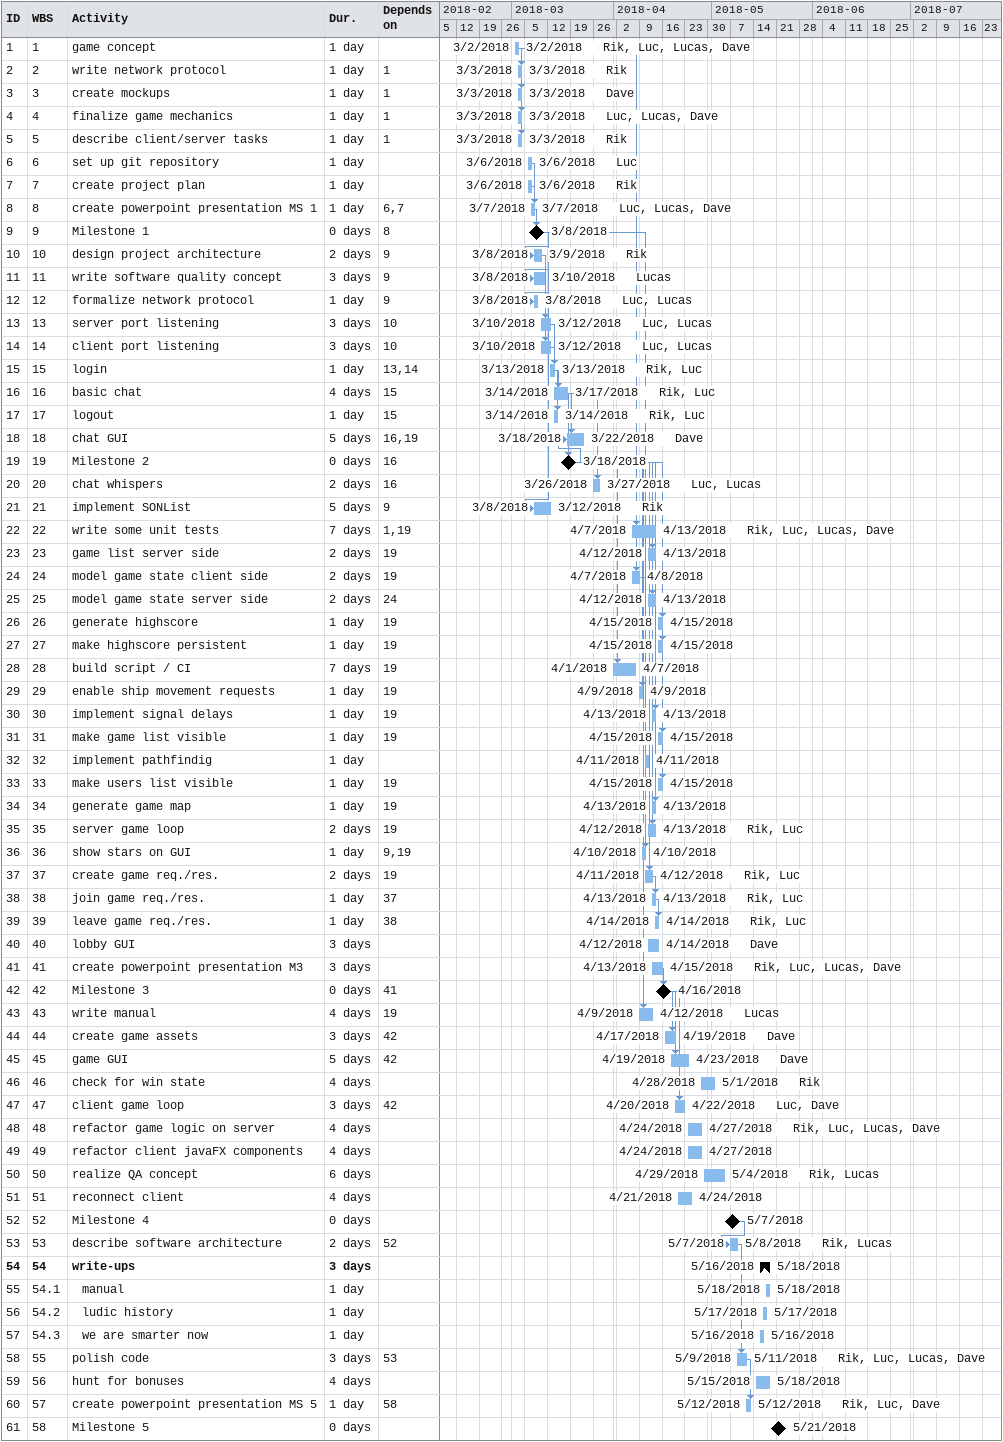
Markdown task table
| ID | WBS | Task | Duration | Start | Finish | Predecessors | Resources |
|---|---|---|---|---|---|---|---|
| 1 | 1 | game concept | 1d | 2018-03-02 | 2018-03-02 |  | Rik, Luc, Lucas, Dave |
| 2 | 2 | write network protocol | 1d | 2018-03-03 | 2018-03-03 | 1 | Rik |
| 3 | 3 | create mockups | 1d | 2018-03-03 | 2018-03-03 | 1 | Dave |
| 4 | 4 | finalize game mechanics | 1d | 2018-03-03 | 2018-03-03 | 1 | Luc, Lucas, Dave |
| 5 | 5 | describe client/server tasks | 1d | 2018-03-03 | 2018-03-03 | 1 | Rik |
| 6 | 6 | set up git repository | 1d | 2018-03-06 | 2018-03-06 |  | Luc |
| 7 | 7 | create project plan | 1d | 2018-03-06 | 2018-03-06 |  | Rik |
| 8 | 8 | create powerpoint presentation MS 1 | 1d | 2018-03-07 | 2018-03-07 | 6, 7 | Luc, Lucas, Dave |
| 9 | 9 | Milestone 1 | 0d | 2018-03-08 | 2018-03-08 | 8 |  |
| 10 | 10 | design project architecture | 2d | 2018-03-08 | 2018-03-09 | 9 | Rik |
| 11 | 11 | write software quality concept | 3d | 2018-03-08 | 2018-03-10 | 9 | Lucas |
| 12 | 12 | formalize network protocol | 1d | 2018-03-08 | 2018-03-08 | 9 | Luc, Lucas |
| 13 | 13 | server port listening | 3d | 2018-03-10 | 2018-03-12 | 10 | Luc, Lucas |
| 14 | 14 | client port listening | 3d | 2018-03-10 | 2018-03-12 | 10 | Luc, Lucas |
| 15 | 15 | login | 1d | 2018-03-13 | 2018-03-13 | 13, 14 | Rik, Luc |
| 16 | 16 | basic chat | 4d | 2018-03-14 | 2018-03-17 | 15 | Rik, Luc |
| 17 | 17 | logout | 1d | 2018-03-14 | 2018-03-14 | 15 | Rik, Luc |
| 18 | 18 | chat GUI | 5d | 2018-03-18 | 2018-03-22 | 16, 19 | Dave |
| 19 | 19 | Milestone 2 | 0d | 2018-03-18 | 2018-03-18 | 16 |  |
| 20 | 20 | chat whispers | 2d | 2018-03-26 | 2018-03-27 | 16 | Luc, Lucas |
| 21 | 21 | implement SONList | 5d | 2018-03-08 | 2018-03-12 | 9 | Rik |
| 22 | 22 | write some unit tests | 7d | 2018-04-07 | 2018-04-13 | 1, 19 | Rik, Luc, Lucas, Dave |
| 23 | 23 | game list server side | 2d | 2018-04-12 | 2018-04-13 | 19 |  |
| 24 | 24 | model game state client side | 2d | 2018-04-07 | 2018-04-08 | 19 |  |
| 25 | 25 | model game state server side | 2d | 2018-04-12 | 2018-04-13 | 24 |  |
| 26 | 26 | generate highscore | 1d | 2018-04-15 | 2018-04-15 | 19 |  |
| 27 | 27 | make highscore persistent | 1d | 2018-04-15 | 2018-04-15 | 19 |  |
| 28 | 28 | build script / CI | 7d | 2018-04-01 | 2018-04-07 | 19 |  |
| 29 | 29 | enable ship movement requests | 1d | 2018-04-09 | 2018-04-09 | 19 |  |
| 30 | 30 | implement signal delays | 1d | 2018-04-13 | 2018-04-13 | 19 |  |
| 31 | 31 | make game list visible | 1d | 2018-04-15 | 2018-04-15 | 19 |  |
| 32 | 32 | implement pathfindig | 1d | 2018-04-11 | 2018-04-11 |  |  |
| 33 | 33 | make users list visible | 1d | 2018-04-15 | 2018-04-15 | 19 |  |
| 34 | 34 | generate game map | 1d | 2018-04-13 | 2018-04-13 | 19 |  |
| 35 | 35 | server game loop | 2d | 2018-04-12 | 2018-04-13 | 19 | Rik, Luc |
| 36 | 36 | show stars on GUI | 1d | 2018-04-10 | 2018-04-10 | 9, 19 |  |
| 37 | 37 | create game req./res. | 2d | 2018-04-11 | 2018-04-12 | 19 | Rik, Luc |
| 38 | 38 | join game req./res. | 1d | 2018-04-13 | 2018-04-13 | 37 | Rik, Luc |
| 39 | 39 | leave game req./res. | 1d | 2018-04-14 | 2018-04-14 | 38 | Rik, Luc |
| 40 | 40 | lobby GUI | 3d | 2018-04-12 | 2018-04-14 |  | Dave |
| 41 | 41 | create powerpoint presentation M3 | 3d | 2018-04-13 | 2018-04-15 |  | Rik, Luc, Lucas, Dave |
| 42 | 42 | Milestone 3 | 0d | 2018-04-16 | 2018-04-16 | 41 |  |
| 43 | 43 | write manual | 4d | 2018-04-09 | 2018-04-12 | 19 | Lucas |
| 44 | 44 | create game assets | 3d | 2018-04-17 | 2018-04-19 | 42 | Dave |
| 45 | 45 | game GUI | 5d | 2018-04-19 | 2018-04-23 | 42 | Dave |
| 46 | 46 | check for win state | 4d | 2018-04-28 | 2018-05-01 |  | Rik |
| 47 | 47 | client game loop | 3d | 2018-04-20 | 2018-04-22 | 42 | Luc, Dave |
| 48 | 48 | refactor game logic on server | 4d | 2018-04-24 | 2018-04-27 |  | Rik, Luc, Lucas, Dave |
| 49 | 49 | refactor client javaFX components | 4d | 2018-04-24 | 2018-04-27 |  |  |
| 50 | 50 | realize QA concept | 6d | 2018-04-29 | 2018-05-04 |  | Rik, Lucas |
| 51 | 51 | reconnect client | 4d | 2018-04-21 | 2018-04-24 |  |  |
| 52 | 52 | Milestone 4 | 0d | 2018-05-07 | 2018-05-07 |  |  |
| 53 | 53 | describe software architecture | 2d | 2018-05-07 | 2018-05-08 | 52 | Rik, Lucas |
| 54 | 54 | **write-ups** | 3d | 2018-05-16 | 2018-05-18 |  |  |
| 55 | 54.1 | manual | 1d | 2018-05-18 | 2018-05-18 |  |  |
| 56 | 54.2 | ludic history | 1d | 2018-05-17 | 2018-05-17 |  |  |
| 57 | 54.3 | we are smarter now | 1d | 2018-05-16 | 2018-05-16 |  |  |
| 58 | 55 | polish code | 3d | 2018-05-09 | 2018-05-11 | 53 | Rik, Luc, Lucas, Dave |
| 59 | 56 | hunt for bonuses | 4d | 2018-05-15 | 2018-05-18 |  |  |
| 60 | 57 | create powerpoint presentation MS 5 | 1d | 2018-05-12 | 2018-05-12 | 58 | Rik, Luc, Dave |
| 61 | 58 | Milestone 5 | 0d | 2018-05-21 | 2018-05-21 |  |  |
